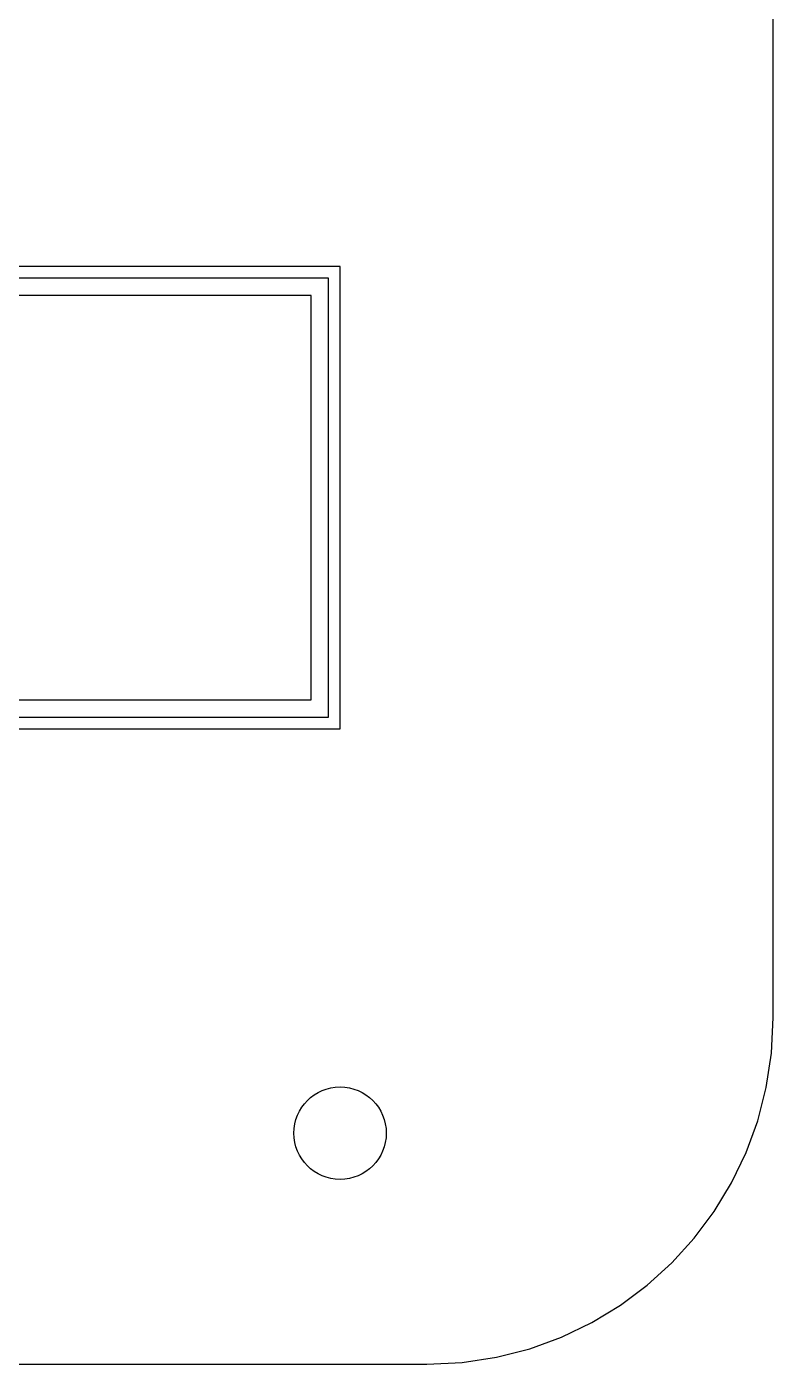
# Model space of a CAD drawing. Extents: x -140 to 139, y -60 to 60.
# Drawn here: x 89.15 to 115, y -60 to -13.7 of the extents above; entities that cross this region are included whole.
import ezdxf

# ---------------------------------------------------------------- set-up
doc = ezdxf.new("R2010")
doc.units = 0
doc.layers.add('CUT', color=1, linetype='Continuous')
doc.layers.add('ENGRAVE', color=5, linetype='Continuous')

msp = doc.modelspace()

# ---------------------------------------------------------------- linework, layer by layer
at = {"layer": 'CUT', "color": 1}
msp.add_lwpolyline([(-128, -60), (103, -60), (104.227, -59.938), (105.418, -59.756), (106.568, -59.461), (107.671, -59.057), (108.72, -58.552), (109.709, -57.951), (110.633, -57.26), (111.485, -56.485), (112.26, -55.633), (112.951, -54.709), (113.552, -53.72), (114.057, -52.671), (114.461, -51.568), (114.756, -50.418), (114.938, -49.227), (115, -48), (115, 48)], dxfattribs=at)
msp.add_circle((100, -52), 1.6, dxfattribs=at)
at = {"layer": 'ENGRAVE', "color": 5}
for points in [[(100, -22), (60, -22), (60, -38), (100, -38), (100, -22)], [(99.6, -22.4), (60.4, -22.4), (60.4, -37.6), (99.6, -37.6), (99.6, -22.4)]]:
    msp.add_lwpolyline(points, close=True, dxfattribs=at)
for points in [[(99, -23), (61, -23)], [(99, -37), (99, -23)], [(61, -37), (99, -37)]]:
    msp.add_lwpolyline(points, dxfattribs=at)

doc.saveas('drawing.dxf')
